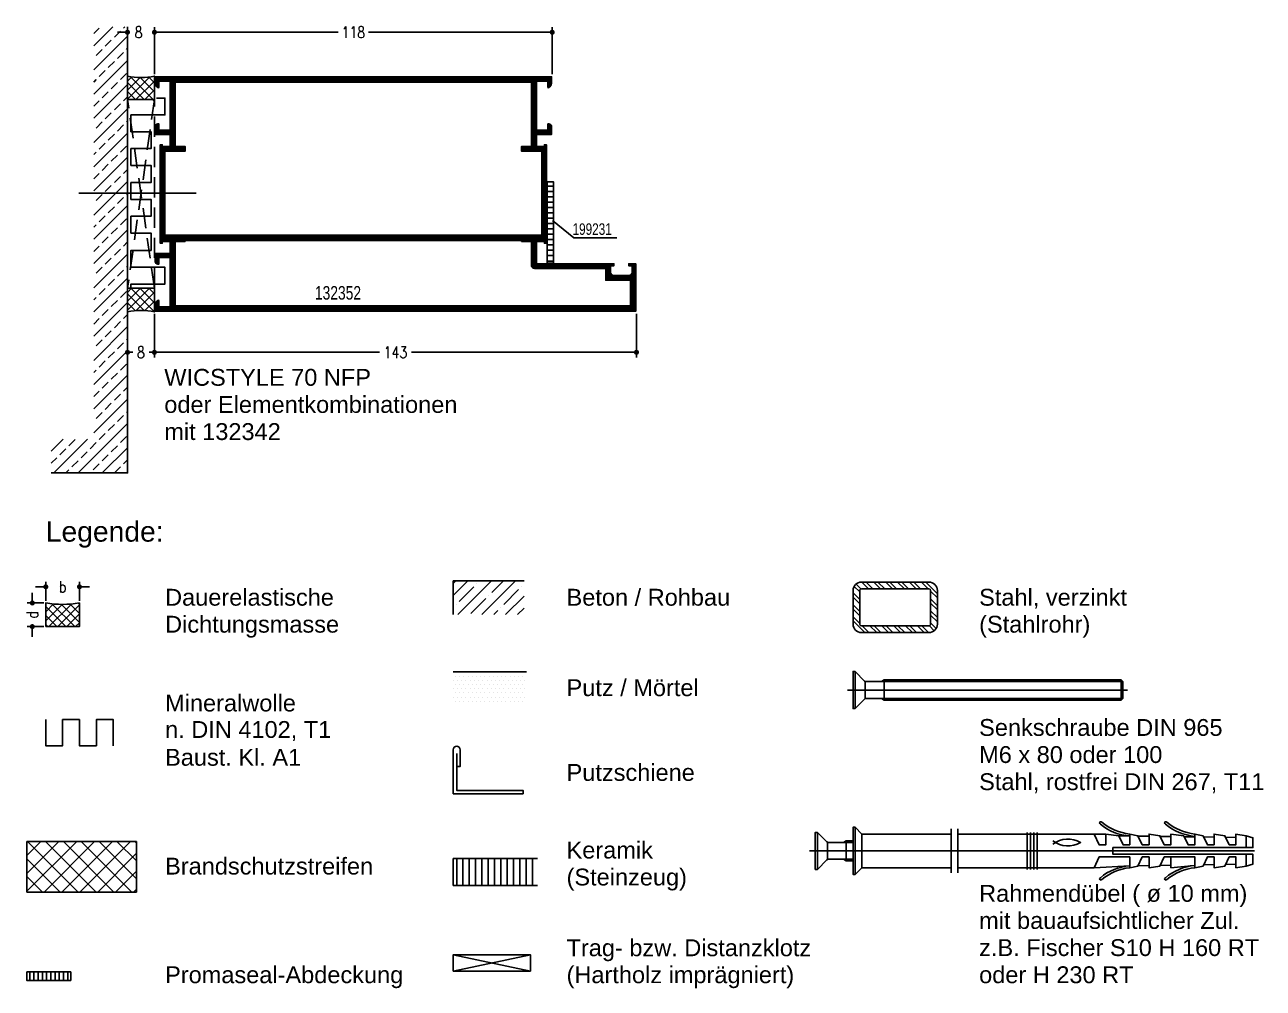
# Model space of a CAD drawing. Extents: x 13 to 197, y 22 to 250.
# Drawn here: x 13.7 to 197.4, y 21.8 to 164.8 of the extents above; entities that cross this region are included whole.
import ezdxf

# ---------------------------------------------------------------- set-up
doc = ezdxf.new("R2010")
doc.units = 0
doc.header["$LTSCALE"] = 6
for name, pattern in [('AUSGEZOGEN', [0]), ('CENTER', [50.8, 31.75, -6.35, 6.35, -6.35]), ('VERDECKT', [0.75, 0.5, -0.25])]:
    doc.linetypes.add(name, pattern=pattern)
doc.layers.get('0').update_dxf_attribs({"color": 4, "linetype": 'CONTINUOUS'})
doc.layers.get('Defpoints').update_dxf_attribs({"linetype": 'CONTINUOUS'})
for name, color, linetype in [('01TXT', 7, 'CONTINUOUS'), ('CENT_12', 40, 'CENTER'), ('CENT_25', 2, 'CENTER'), ('CONST18', 3, 'AUSGEZOGEN'), ('CONST25', 2, 'CONTINUOUS'), ('CONST35', 7, 'CONTINUOUS'), ('DICHT_PAR', 3, 'CONTINUOUS'), ('HIDE_18', 3, 'VERDECKT'), ('KH_PAR', 7, 'CONTINUOUS'), ('KH_SCH', 7, 'CONTINUOUS'), ('LLMASSE', 7, 'AUSGEZOGEN'), ('TEXT', 7, 'CONTINUOUS')]:
    doc.layers.add(name, color=color, linetype=linetype)
doc.styles.add('SIM80S00', font='simplex.shx', dxfattribs={"width": 0.8})
doc.styles.get("Standard").update_dxf_attribs({"font": 'simplex.shx', "width": 0.8})
doc.styles.add('SWISS', font='swiss.ttf')
doc.styles.add('SWISSCL', font='swisscl.ttf')
doc.styles.add('SWISSL', font='swissl.ttf')
doc.dimstyles.new('BEM_DOC_2', dxfattribs={"dimscale": 0.5, "dimtxt": 3.4, "dimasz": 1.5, "dimexe": 1.5, "dimexo": 0.6, "dimgap": 1.5, "dimtad": 0, "dimlfac": 2, "dimdsep": 46, "dimtxsty": 'SIM80S00', "dimblk": 'PUNKT', "dimcen": 0, "dimclrd": 3, "dimclre": 3, "dimclrt": 3, "dimadec": 0, "dimazin": 0, "dimtfac": 0.7, "dimtofl": 0, "dimtmove": 2, "dimatfit": 3, "dimldrblk": 'PUNKT', "dimfxl": 1, "dimtolj": 1, "dimarcsym": 0})
doc.dimstyles.new('DOK-1ZU1-PUNKT', dxfattribs={"dimscale": 0, "dimtxt": 3, "dimasz": 1.5, "dimexe": 1.5, "dimexo": 0.6, "dimgap": 1.5, "dimtad": 0, "dimdsep": 46, "dimtxsty": 'Standard', "dimblk": 'PUNKT', "dimblk1": 'PUNKT', "dimblk2": 'PUNKT', "dimcen": 0, "dimclrd": 2, "dimclre": 2, "dimclrt": 7, "dimadec": 0, "dimazin": 0, "dimtfac": 0.7, "dimtdec": 4, "dimtofl": 0, "dimtmove": 0, "dimatfit": 3, "dimldrblk": 'PUNKT', "dimfxl": 1, "dimtolj": 1, "dimtzin": 0, "dimarcsym": 0})

# ---------------------------------------------------------------- blocks, each defined once
blk = doc.blocks.new('B-LL199021')
at = {"layer": 'DICHT_PAR'}
blk.add_lwpolyline([(0, 0), (32.5, 0), (32.5, 15), (0, 15)], close=True, dxfattribs=at)
blk = doc.blocks.new('*X21')
for p, q in [((34.7, 207.06), (42.09, 214.45)), ((34.7, 209.71), (39.44, 214.45)), ((34.7, 212.36), (36.79, 214.45)), ((42.31, 206.95), (34.81, 214.45)), ((37.24, 206.95), (44.74, 214.45)), ((44.96, 206.95), (37.46, 214.45)), ((39.9, 206.95), (47.4, 214.45)), ((47.61, 206.95), (40.11, 214.45)), ((42.55, 206.95), (50.05, 214.45)), ((50.26, 206.95), (42.76, 214.45)), ((50.95, 208.91), (45.41, 214.45)), ((50.95, 211.56), (48.06, 214.45)), ((50.95, 214.22), (50.72, 214.45)), ((39.65, 206.95), (34.7, 211.9)), ((45.2, 206.95), (50.95, 212.7)), ((47.85, 206.95), (50.95, 210.05)), ((37, 206.95), (34.7, 209.25)), ((50.5, 206.95), (50.95, 207.4))]:
    blk.add_line(p, q)
blk = doc.blocks.new('*X22')
for p, q in [((74.375, 67.6), (74.375, 68.9)), ((75, 67.6), (75, 68.9)), ((75.625, 67.6), (75.625, 68.9)), ((76.25, 67.6), (76.25, 68.9)), ((76.875, 67.6), (76.875, 68.9)), ((77.5, 67.6), (77.5, 68.9)), ((78.125, 67.6), (78.125, 68.9)), ((78.75, 67.6), (78.75, 68.9)), ((79.375, 67.6), (79.375, 68.9)), ((80, 67.6), (80, 68.9))]:
    blk.add_line(p, q)
blk = doc.blocks.new('B-LL199035')
at = {"layer": 'DICHT_PAR'}
blk.add_lwpolyline([(0, 2.6), (0, 0), (13, 0), (13, 2.6)], close=True, dxfattribs=at)
blk = doc.blocks.new('PUNKT')
at = {"color": 0, "linetype": 'CONTINUOUS'}
blk.add_line((-0.5, 0), (-1, 0), dxfattribs=at)
at = {"color": 0, "linetype": 'CONTINUOUS', "const_width": 0.5}
blk.add_lwpolyline([(-0.25, 0, 1), (0.25, 0, 1)], format="xyb", close=True, dxfattribs=at)
blk = doc.blocks.new('*D35')
at = {"layer": 'Defpoints', "color": 0, "transparency": 16777216}
for p in [(21.8, 81.4), (16.8, 79), (21.8, 79)]:
    blk.add_point(p, dxfattribs=at)
at = {"layer": 'LLMASSE', "color": 3, "lineweight": -2, "transparency": 16777216}
for p, q in [((16.05, 81.4), (15.3, 81.4)), ((16.8, 79.3), (16.8, 82.15)), ((21.8, 79.3), (21.8, 82.15)), ((22.55, 81.4), (23.3, 81.4))]:
    blk.add_line(p, q, dxfattribs=at)
at = {"layer": 'LLMASSE', "color": 3, "lineweight": -2, "transparency": 16777216, "xscale": 0.75, "yscale": 0.75, "zscale": 0.75}
blk.add_blockref('PUNKT', (16.8, 81.4), dxfattribs=at)
at = {"layer": 'LLMASSE', "color": 3, "lineweight": -2, "transparency": 16777216, "xscale": 0.75, "yscale": 0.75, "zscale": 0.75, "rotation": 180}
blk.add_blockref('PUNKT', (21.8, 81.4), dxfattribs=at)
at = {"layer": 'LLMASSE', "color": 3, "transparency": 16777216, "insert": (19.3, 81.4), "char_height": 1.7, "attachment_point": 5, "style": 'SIM80S00'}
blk.add_mtext('\\A1;b', dxfattribs=at)
blk = doc.blocks.new('*D36')
at = {"layer": 'Defpoints', "color": 0, "transparency": 16777216}
for p in [(16.8, 79), (14.8, 75.5), (16.8, 75.5)]:
    blk.add_point(p, dxfattribs=at)
at = {"layer": 'LLMASSE', "color": 3, "lineweight": -2, "transparency": 16777216}
for p, q in [((16.5, 79), (14.05, 79)), ((14.8, 79.75), (14.8, 80.5)), ((16.5, 75.5), (14.05, 75.5)), ((14.8, 74.75), (14.8, 74))]:
    blk.add_line(p, q, dxfattribs=at)
at = {"layer": 'LLMASSE', "color": 3, "lineweight": -2, "transparency": 16777216, "xscale": 0.75, "yscale": 0.75, "zscale": 0.75}
for p, rotation in [((14.8, 79), 270), ((14.8, 75.5), 90)]:
    blk.add_blockref('PUNKT', p, dxfattribs=dict(at, rotation=rotation))
at = {"layer": 'LLMASSE', "color": 3, "transparency": 16777216, "insert": (14.8, 77.25), "char_height": 1.7, "attachment_point": 5, "rotation": 90, "style": 'SIM80S00'}
blk.add_mtext('\\A1;d', dxfattribs=at)
blk = doc.blocks.new('*X23')
for p, q in [((51.26, 109.6), (51.66, 110)), ((51.45, 101.83), (58.2, 108.58)), ((58.2, 100.9), (51.51, 107.59)), ((51.54, 107.22), (54.32, 110)), ((51.62, 104.65), (56.97, 110)), ((58.2, 103.55), (51.75, 110)), ((58.2, 106.2), (54.4, 110)), ((58.2, 108.85), (57.05, 110)), ((56.45, 100), (51.62, 104.83)), ((52.27, 100), (58.2, 105.93)), ((54.92, 100), (58.2, 103.28)), ((53.8, 100), (51.5, 102.3)), ((57.57, 100), (58.2, 100.63))]:
    blk.add_line(p, q)
blk = doc.blocks.new('*X17')
for p, q in [((147.4, 153.75), (151.4, 153.75)), ((147.4, 152.8125), (151.4, 152.8125)), ((147.4, 151.875), (151.4, 151.875)), ((147.4, 150.9375), (151.4, 150.9375)), ((147.4, 150), (151.4, 150)), ((147.4, 149.0625), (151.4, 149.0625)), ((147.4, 148.125), (151.4, 148.125)), ((147.4, 147.1875), (151.4, 147.1875)), ((147.4, 146.25), (151.4, 146.25)), ((147.4, 145.3125), (151.4, 145.3125)), ((147.4, 144.375), (151.4, 144.375)), ((147.4, 143.4375), (151.4, 143.4375)), ((147.4, 142.5), (151.4, 142.5))]:
    blk.add_line(p, q)
blk = doc.blocks.new('*X19')
for p, q in [((13.98, 91.76), (16.72, 94.5)), ((13.98, 93.53), (14.95, 94.5)), ((15.47, 91.48), (17.68, 93.69)), ((18.12, 94.13), (18.12, 94.13)), ((13.98, 88.23), (18.98, 93.23)), ((13.98, 89.99), (14.58, 90.6)), ((15.03, 91.04), (15.03, 91.04)), ((17.24, 89.71), (18.98, 91.46)), ((13.98, 84.69), (18.98, 89.69)), ((14.14, 86.62), (16.35, 88.83)), ((16.79, 89.27), (16.79, 89.27)), ((15.91, 84.85), (18.12, 87.06)), ((18.56, 87.5), (18.56, 87.5)), ((16.82, 84), (18.98, 86.16)), ((15.47, 84.41), (15.47, 84.41)), ((18.59, 84), (18.98, 84.39))]:
    blk.add_line(p, q)
blk = doc.blocks.new('*X20')
for p, q in [((80, 193.75), (80, 193.75)), ((80.3125, 194.375), (80.3125, 194.375)), ((80.3125, 193.125), (80.3125, 193.125)), ((80.625, 193.75), (80.625, 193.75)), ((80.9375, 194.375), (80.9375, 194.375)), ((80.9375, 193.125), (80.9375, 193.125)), ((81.25, 193.75), (81.25, 193.75)), ((81.5625, 194.375), (81.5625, 194.375)), ((81.5625, 193.125), (81.5625, 193.125)), ((81.875, 193.75), (81.875, 193.75)), ((82.1875, 194.375), (82.1875, 194.375)), ((82.1875, 193.125), (82.1875, 193.125)), ((82.5, 193.75), (82.5, 193.75)), ((82.8125, 194.375), (82.8125, 194.375)), ((82.8125, 193.125), (82.8125, 193.125)), ((83.125, 193.75), (83.125, 193.75)), ((83.4375, 194.375), (83.4375, 194.375)), ((83.4375, 193.125), (83.4375, 193.125)), ((83.75, 193.75), (83.75, 193.75)), ((84.0625, 194.375), (84.0625, 194.375)), ((84.0625, 193.125), (84.0625, 193.125)), ((84.375, 193.75), (84.375, 193.75)), ((84.6875, 194.375), (84.6875, 194.375)), ((84.6875, 193.125), (84.6875, 193.125)), ((85, 193.75), (85, 193.75)), ((85.3125, 194.375), (85.3125, 194.375)), ((85.3125, 193.125), (85.3125, 193.125)), ((85.625, 193.75), (85.625, 193.75)), ((85.9375, 194.375), (85.9375, 194.375)), ((85.9375, 193.125), (85.9375, 193.125)), ((86.25, 193.75), (86.25, 193.75)), ((86.5625, 194.375), (86.5625, 194.375)), ((86.5625, 193.125), (86.5625, 193.125)), ((86.875, 193.75), (86.875, 193.75)), ((87.1875, 194.375), (87.1875, 194.375)), ((87.1875, 193.125), (87.1875, 193.125)), ((87.5, 193.75), (87.5, 193.75)), ((87.8125, 194.375), (87.8125, 194.375)), ((87.8125, 193.125), (87.8125, 193.125)), ((88.125, 193.75), (88.125, 193.75)), ((88.4375, 194.375), (88.4375, 194.375)), ((88.4375, 193.125), (88.4375, 193.125)), ((88.75, 193.75), (88.75, 193.75)), ((89.0625, 194.375), (89.0625, 194.375)), ((89.0625, 193.125), (89.0625, 193.125)), ((89.375, 193.75), (89.375, 193.75)), ((89.6875, 194.375), (89.6875, 194.375)), ((89.6875, 193.125), (89.6875, 193.125)), ((90, 193.75), (90, 193.75)), ((90.3125, 194.375), (90.3125, 194.375)), ((90.3125, 193.125), (90.3125, 193.125)), ((90.625, 193.75), (90.625, 193.75)), ((80, 192.5), (80, 192.5)), ((80, 191.25), (80, 191.25)), ((80.3125, 191.875), (80.3125, 191.875)), ((80.625, 192.5), (80.625, 192.5)), ((80.625, 191.25), (80.625, 191.25)), ((80.9375, 191.875), (80.9375, 191.875)), ((81.25, 192.5), (81.25, 192.5)), ((81.25, 191.25), (81.25, 191.25)), ((81.5625, 191.875), (81.5625, 191.875)), ((81.875, 192.5), (81.875, 192.5)), ((81.875, 191.25), (81.875, 191.25)), ((82.1875, 191.875), (82.1875, 191.875)), ((82.5, 192.5), (82.5, 192.5)), ((82.5, 191.25), (82.5, 191.25)), ((82.8125, 191.875), (82.8125, 191.875)), ((83.125, 192.5), (83.125, 192.5)), ((83.125, 191.25), (83.125, 191.25)), ((83.4375, 191.875), (83.4375, 191.875)), ((83.75, 192.5), (83.75, 192.5)), ((83.75, 191.25), (83.75, 191.25)), ((84.0625, 191.875), (84.0625, 191.875)), ((84.375, 192.5), (84.375, 192.5)), ((84.375, 191.25), (84.375, 191.25)), ((84.6875, 191.875), (84.6875, 191.875)), ((85, 192.5), (85, 192.5)), ((85, 191.25), (85, 191.25)), ((85.3125, 191.875), (85.3125, 191.875)), ((85.625, 192.5), (85.625, 192.5)), ((85.625, 191.25), (85.625, 191.25)), ((85.9375, 191.875), (85.9375, 191.875)), ((86.25, 192.5), (86.25, 192.5)), ((86.25, 191.25), (86.25, 191.25)), ((86.5625, 191.875), (86.5625, 191.875)), ((86.875, 192.5), (86.875, 192.5)), ((86.875, 191.25), (86.875, 191.25)), ((87.1875, 191.875), (87.1875, 191.875)), ((87.5, 192.5), (87.5, 192.5)), ((87.5, 191.25), (87.5, 191.25)), ((87.8125, 191.875), (87.8125, 191.875)), ((88.125, 192.5), (88.125, 192.5)), ((88.125, 191.25), (88.125, 191.25)), ((88.4375, 191.875), (88.4375, 191.875)), ((88.75, 192.5), (88.75, 192.5)), ((88.75, 191.25), (88.75, 191.25)), ((89.0625, 191.875), (89.0625, 191.875)), ((89.375, 192.5), (89.375, 192.5)), ((89.375, 191.25), (89.375, 191.25)), ((89.6875, 191.875), (89.6875, 191.875)), ((90, 192.5), (90, 192.5)), ((90, 191.25), (90, 191.25)), ((90.3125, 191.875), (90.3125, 191.875)), ((90.625, 192.5), (90.625, 192.5)), ((90.625, 191.25), (90.625, 191.25)), ((80.3125, 190.625), (80.3125, 190.625)), ((80.9375, 190.625), (80.9375, 190.625)), ((81.5625, 190.625), (81.5625, 190.625)), ((82.1875, 190.625), (82.1875, 190.625)), ((82.8125, 190.625), (82.8125, 190.625)), ((83.4375, 190.625), (83.4375, 190.625)), ((84.0625, 190.625), (84.0625, 190.625)), ((84.6875, 190.625), (84.6875, 190.625)), ((85.3125, 190.625), (85.3125, 190.625)), ((85.9375, 190.625), (85.9375, 190.625)), ((86.5625, 190.625), (86.5625, 190.625)), ((87.1875, 190.625), (87.1875, 190.625)), ((87.8125, 190.625), (87.8125, 190.625)), ((88.4375, 190.625), (88.4375, 190.625)), ((89.0625, 190.625), (89.0625, 190.625)), ((89.6875, 190.625), (89.6875, 190.625)), ((90.3125, 190.625), (90.3125, 190.625))]:
    blk.add_line(p, q)
blk = doc.blocks.new('*D40')
at = {"layer": 'Defpoints', "color": 0, "transparency": 16777216}
for p in [(32.92, 122.2), (104.42, 122.2), (32.92, 116.2)]:
    blk.add_point(p, dxfattribs=at)
at = {"layer": 'LLMASSE', "color": 3, "lineweight": -2, "transparency": 16777216}
for p, q in [((32.92, 121.9), (32.92, 115.45)), ((104.42, 121.9), (104.42, 115.45)), ((33.67, 116.2), (66.3, 116.2)), ((103.67, 116.2), (71.04, 116.2))]:
    blk.add_line(p, q, dxfattribs=at)
at = {"layer": 'LLMASSE', "color": 3, "lineweight": -2, "transparency": 16777216, "xscale": 0.75, "yscale": 0.75, "zscale": 0.75, "rotation": 180}
blk.add_blockref('PUNKT', (32.92, 116.2), dxfattribs=at)
at = {"layer": 'LLMASSE', "color": 3, "lineweight": -2, "transparency": 16777216, "xscale": 0.75, "yscale": 0.75, "zscale": 0.75}
blk.add_blockref('PUNKT', (104.42, 116.2), dxfattribs=at)
at = {"layer": 'LLMASSE', "color": 3, "transparency": 16777216, "insert": (68.67, 116.2), "char_height": 1.7, "attachment_point": 5}
blk.add_mtext('\\A1;143', dxfattribs=at)
blk = doc.blocks.new('*X18')
for p, q in [((21.49, 197.12), (23.22, 198.85)), ((22.84, 197.85), (23.84, 198.85)), ((23.98, 197.85), (24.98, 198.85)), ((24.61, 197.85), (25.61, 198.85)), ((25.75, 197.85), (26.75, 198.85)), ((26.38, 197.85), (27.38, 198.85)), ((27.52, 197.85), (28.35, 198.69)), ((21.49, 196.49), (22.49, 197.49)), ((27.97, 197.68), (28.69, 198.4)), ((27.99, 196.55), (28.99, 197.55)), ((27.99, 195.92), (28.99, 196.92)), ((21.49, 195.35), (22.49, 196.35)), ((21.49, 194.73), (22.49, 195.73)), ((27.99, 194.78), (28.99, 195.78)), ((27.99, 194.16), (28.99, 195.16)), ((21.49, 193.58), (22.49, 194.58)), ((21.49, 192.96), (22.49, 193.96)), ((27.99, 193.01), (28.99, 194.01)), ((27.99, 192.39), (28.99, 193.39)), ((21.49, 191.82), (22.49, 192.82)), ((21.49, 191.19), (22.49, 192.19)), ((27.99, 191.24), (28.99, 192.24)), ((27.99, 190.62), (28.99, 191.62)), ((21.49, 190.05), (22.49, 191.05)), ((21.49, 189.42), (22.49, 190.42)), ((21.49, 188.28), (22.49, 189.28)), ((27.99, 189.48), (28.99, 190.48)), ((27.99, 188.85), (28.99, 189.85)), ((21.49, 187.66), (22.49, 188.66)), ((21.77, 186.8), (22.5, 187.52)), ((27.25, 186.35), (28.99, 188.08)), ((27.99, 187.71), (28.99, 188.71)), ((22.11, 186.52), (22.95, 187.35)), ((23.09, 186.35), (24.09, 187.35)), ((23.72, 186.35), (24.72, 187.35)), ((24.86, 186.35), (25.86, 187.35)), ((25.48, 186.35), (26.48, 187.35)), ((26.63, 186.35), (27.63, 187.35))]:
    blk.add_line(p, q)
blk = doc.blocks.new('*X25')
for p, q in [((25.3, 69.05), (28.55, 72.3)), ((25.3, 70.38), (27.22, 72.3)), ((25.3, 71.7), (25.9, 72.3)), ((29.3, 68.81), (25.81, 72.3)), ((26.55, 68.98), (29.3, 71.73)), ((29.3, 70.14), (27.14, 72.3)), ((29.3, 71.46), (28.46, 72.3)), ((27.79, 69), (25.3, 71.49)), ((26.48, 68.98), (25.3, 70.16)), ((27.89, 68.99), (29.3, 70.4)), ((25.33, 68.81), (25.3, 68.83)), ((29.07, 68.85), (29.3, 69.07))]:
    blk.add_line(p, q)
blk = doc.blocks.new('*D41')
at = {"layer": 'Defpoints', "color": 0, "transparency": 16777216}
for p in [(32.92, 122.2), (28.92, 119.33), (28.92, 116.2)]:
    blk.add_point(p, dxfattribs=at)
at = {"layer": 'LLMASSE', "color": 3, "lineweight": -2, "transparency": 16777216}
for p, q in [((32.92, 121.9), (32.92, 115.45)), ((28.92, 119.03), (28.92, 115.45)), ((29.67, 116.2), (29.72, 116.2)), ((32.17, 116.2), (32.13, 116.2))]:
    blk.add_line(p, q, dxfattribs=at)
at = {"layer": 'LLMASSE', "color": 3, "lineweight": -2, "transparency": 16777216, "xscale": 0.75, "yscale": 0.75, "zscale": 0.75, "rotation": 180}
blk.add_blockref('PUNKT', (28.92, 116.2), dxfattribs=at)
at = {"layer": 'LLMASSE', "color": 3, "lineweight": -2, "transparency": 16777216, "xscale": 0.75, "yscale": 0.75, "zscale": 0.75}
blk.add_blockref('PUNKT', (32.92, 116.2), dxfattribs=at)
at = {"layer": 'LLMASSE', "color": 3, "transparency": 16777216, "insert": (30.92, 116.2), "char_height": 1.7, "attachment_point": 5}
blk.add_mtext('\\A1;8', dxfattribs=at)
blk = doc.blocks.new('*D43')
at = {"layer": 'Defpoints', "color": 0, "transparency": 16777216}
for p in [(91.92, 163.7), (32.92, 157.2), (91.92, 157.2)]:
    blk.add_point(p, dxfattribs=at)
at = {"layer": 'LLMASSE', "color": 3, "lineweight": -2, "transparency": 16777216}
for p, q in [((32.92, 157.5), (32.92, 164.45)), ((33.67, 163.7), (60.18, 163.7)), ((91.17, 163.7), (64.66, 163.7)), ((91.92, 157.5), (91.92, 164.45))]:
    blk.add_line(p, q, dxfattribs=at)
at = {"layer": 'LLMASSE', "color": 3, "lineweight": -2, "transparency": 16777216, "xscale": 0.75, "yscale": 0.75, "zscale": 0.75, "rotation": 180}
blk.add_blockref('PUNKT', (32.92, 163.7), dxfattribs=at)
at = {"layer": 'LLMASSE', "color": 3, "lineweight": -2, "transparency": 16777216, "xscale": 0.75, "yscale": 0.75, "zscale": 0.75}
blk.add_blockref('PUNKT', (91.92, 163.7), dxfattribs=at)
at = {"layer": 'LLMASSE', "color": 3, "transparency": 16777216, "insert": (62.42, 163.7), "char_height": 1.7, "attachment_point": 5}
blk.add_mtext('\\A1;118', dxfattribs=at)
blk = doc.blocks.new('*D48')
at = {"layer": 'Defpoints', "color": 0, "transparency": 16777216}
for p in [(28.92, 164.51), (32.92, 163.7), (32.92, 157.2)]:
    blk.add_point(p, dxfattribs=at)
at = {"layer": 'LLMASSE', "color": 3, "lineweight": -2, "transparency": 16777216}
for p, q in [((28.17, 163.7), (27.42, 163.7)), ((28.92, 164.21), (28.92, 162.95)), ((32.92, 157.5), (32.92, 164.45)), ((33.67, 163.7), (34.42, 163.7))]:
    blk.add_line(p, q, dxfattribs=at)
at = {"layer": 'LLMASSE', "color": 3, "lineweight": -2, "transparency": 16777216, "xscale": 0.75, "yscale": 0.75, "zscale": 0.75}
blk.add_blockref('PUNKT', (28.92, 163.7), dxfattribs=at)
at = {"layer": 'LLMASSE', "color": 3, "lineweight": -2, "transparency": 16777216, "xscale": 0.75, "yscale": 0.75, "zscale": 0.75, "rotation": 180}
blk.add_blockref('PUNKT', (32.92, 163.7), dxfattribs=at)
at = {"layer": 'LLMASSE', "color": 3, "transparency": 16777216, "insert": (30.57, 163.7), "char_height": 1.7, "attachment_point": 5}
blk.add_mtext('\\A1;8', dxfattribs=at)
blk = doc.blocks.new('B-LL132352')
at = {"layer": 'KH_SCH'}
h = blk.add_hatch(dxfattribs=at)
h.set_pattern_fill('_U', color=256, scale=0.2, angle=-90, style=0, pattern_type=0)
h.set_pattern_definition([(270, (30.00978, 66.097), (0.2, -4e-17), [])])
edge = h.paths.add_edge_path()
edge.add_line((69.8, 0.2), (68.1, 0.2))
edge.add_arc((68.1, 2), 1.8, -135, -90, ccw=False)
edge.add_line((66.83, 0.73), (66.52, 1.03))
edge.add_line((66.52, 1.03), (66.63, 1.3))
edge.add_line((66.63, 1.3), (68.5, 1.3))
edge.add_line((68.5, 1.3), (68.5, 4.7))
edge.add_line((68.5, 4.7), (53.9, 4.7))
edge.add_line((53.9, 4.7), (53.9, 1.3))
edge.add_line((53.9, 1.3), (55.8, 1.3))
edge.add_line((55.8, 1.3), (55.8, 1))
edge.add_arc((55, 1), 0.8, -90, 0, ccw=False)
edge.add_line((55, 0.2), (52.7, 0.2))
edge.add_line((52.7, 0.2), (52.7, 4.7))
edge.add_line((52.7, 4.7), (49.1, 4.7))
edge.add_line((49.1, 4.7), (49.1, 2.3))
edge.add_line((49.1, 2.3), (49.6, 2.3))
edge.add_line((49.6, 2.3), (49.6, 1.7))
edge.add_line((49.6, 1.7), (20.4, 1.7))
edge.add_line((20.4, 1.7), (20.4, 2.3))
edge.add_line((20.4, 2.3), (20.9, 2.3))
edge.add_line((20.9, 2.3), (20.9, 4.7))
edge.add_line((20.9, 4.7), (17.3, 4.7))
edge.add_line((17.3, 4.7), (17.3, 0.2))
edge.add_line((17.3, 0.2), (15, 0.2))
edge.add_arc((15, 1), 0.8, -180, -90, ccw=False)
edge.add_line((14.2, 1), (14.2, 1.3))
edge.add_line((14.2, 1.3), (16.1, 1.3))
edge.add_line((16.1, 1.3), (16.1, 4.7))
edge.add_line((16.1, 4.7), (1.5, 4.7))
edge.add_line((1.5, 4.7), (1.5, 1.3))
edge.add_line((1.5, 1.3), (3.37, 1.3))
edge.add_line((3.37, 1.3), (3.48, 1.03))
edge.add_line((3.48, 1.03), (3.17, 0.73))
edge.add_arc((1.9, 2), 1.8, -90, -45, ccw=False)
edge.add_line((1.9, 0.2), (0.2, 0.2))
edge.add_line((0.2, 0.2), (0.2, 142.8))
edge.add_line((0.2, 142.8), (14.3, 142.8))
edge.add_line((14.3, 142.8), (14.3, 140.7))
edge.add_line((14.3, 140.7), (13.7, 140.7))
edge.add_line((13.7, 140.7), (13.7, 141.7))
edge.add_line((13.7, 141.7), (11.8, 141.7))
edge.add_arc((11.8, 140.7), 1, 90, 180)
edge.add_line((10.8, 140.7), (10.8, 136.3))
edge.add_arc((11.8, 136.3), 1, 180, 270)
edge.add_line((11.8, 135.3), (13.7, 135.3))
edge.add_line((13.7, 135.3), (13.7, 136.3))
edge.add_line((13.7, 136.3), (14.3, 136.3))
edge.add_line((14.3, 136.3), (14.3, 113.3))
edge.add_line((14.3, 113.3), (20.9, 113.3))
edge.add_line((20.9, 113.3), (20.9, 115.7))
edge.add_line((20.9, 115.7), (20.4, 115.7))
edge.add_line((20.4, 115.7), (20.4, 116.3))
edge.add_line((20.4, 116.3), (49.6, 116.3))
edge.add_line((49.6, 116.3), (49.6, 115.7))
edge.add_line((49.6, 115.7), (49.1, 115.7))
edge.add_line((49.1, 115.7), (49.1, 113.3))
edge.add_line((49.1, 113.3), (52.7, 113.3))
edge.add_line((52.7, 113.3), (52.7, 117.8))
edge.add_line((52.7, 117.8), (55, 117.8))
edge.add_arc((55, 117), 0.8, 0, 90, ccw=False)
edge.add_line((55.8, 117), (55.8, 116.7))
edge.add_line((55.8, 116.7), (53.9, 116.7))
edge.add_line((53.9, 116.7), (53.9, 113.3))
edge.add_line((53.9, 113.3), (68.5, 113.3))
edge.add_line((68.5, 113.3), (68.5, 116.7))
edge.add_line((68.5, 116.7), (66.63, 116.7))
edge.add_line((66.63, 116.7), (66.52, 116.97))
edge.add_line((66.52, 116.97), (66.83, 117.27))
edge.add_arc((68.1, 116), 1.8, 90, 135, ccw=False)
edge.add_line((68.1, 117.8), (69.8, 117.8))
edge.add_line((69.8, 117.8), (69.8, 0.2))
h.paths.add_polyline_path([(68.2, 111.9), (49.1, 111.9), (49.1, 108.9), (47.7, 108.9), (47.7, 114.9), (22.8, 114.9), (22.8, 3.1), (47.7, 3.1), (47.7, 9.1), (49.1, 9.1), (49.1, 6.1), (68.2, 6.1)], flags=16)
edge = h.paths.add_edge_path(flags=16)
edge.add_line((21.2, 9.1), (20.9, 9.1))
edge.add_line((20.9, 9.1), (20.9, 6.1))
edge.add_line((20.9, 6.1), (1.8, 6.1))
edge.add_line((1.8, 6.1), (1.8, 141.2))
edge.add_line((1.8, 141.2), (9.4, 141.2))
edge.add_line((9.4, 141.2), (9.4, 133.9))
edge.add_line((9.4, 133.9), (12.9, 133.9))
edge.add_line((12.9, 133.9), (12.9, 112.7))
edge.add_arc((13.7, 112.7), 0.8, 180, 270)
edge.add_line((13.7, 111.9), (20.9, 111.9))
edge.add_line((20.9, 111.9), (20.9, 108.9))
edge.add_line((20.9, 108.9), (21.2, 108.9))
edge.add_line((21.2, 108.9), (21.2, 9.1))
at = {"layer": 'KH_PAR'}
for points in [[(69.8, 0.2), (68.1, 0.2, -0.198912), (66.83, 0.73), (66.52, 1.03), (66.63, 1.3), (68.5, 1.3), (68.5, 4.7), (53.9, 4.7), (53.9, 1.3), (55.8, 1.3), (55.8, 1, -0.414214), (55, 0.2), (52.7, 0.2), (52.7, 4.7), (49.1, 4.7), (49.1, 2.3), (49.6, 2.3), (49.6, 1.7), (20.4, 1.7), (20.4, 2.3), (20.9, 2.3), (20.9, 4.7), (17.3, 4.7), (17.3, 0.2), (15, 0.2, -0.414214), (14.2, 1), (14.2, 1.3), (16.1, 1.3), (16.1, 4.7), (1.5, 4.7), (1.5, 1.3), (3.37, 1.3), (3.48, 1.03), (3.17, 0.73, -0.198912), (1.9, 0.2), (0.2, 0.2), (0.2, 142.8), (14.3, 142.8), (14.3, 140.7), (13.7, 140.7), (13.7, 141.7), (11.8, 141.7, 0.414214), (10.8, 140.7), (10.8, 136.3, 0.414214), (11.8, 135.3), (13.7, 135.3), (13.7, 136.3), (14.3, 136.3), (14.3, 113.3), (20.9, 113.3), (20.9, 115.7), (20.4, 115.7), (20.4, 116.3), (49.6, 116.3), (49.6, 115.7), (49.1, 115.7), (49.1, 113.3), (52.7, 113.3), (52.7, 117.8), (55, 117.8, -0.414214), (55.8, 117), (55.8, 116.7), (53.9, 116.7), (53.9, 113.3), (68.5, 113.3), (68.5, 116.7), (66.63, 116.7), (66.52, 116.97), (66.83, 117.27, -0.198912), (68.1, 117.8), (69.8, 117.8), (69.8, 0.2)], [(21.2, 9.1), (20.9, 9.1), (20.9, 6.1), (1.8, 6.1), (1.8, 141.2), (9.4, 141.2), (9.4, 133.9), (12.9, 133.9), (12.9, 112.7, 0.414214), (13.7, 111.9), (20.9, 111.9), (20.9, 108.9), (21.2, 108.9), (21.2, 9.1)]]:
    blk.add_lwpolyline(points, format="xyb", close=True, dxfattribs=at)
blk.add_lwpolyline([(68.2, 111.9), (49.1, 111.9), (49.1, 108.9), (47.7, 108.9), (47.7, 114.9), (22.8, 114.9), (22.8, 3.1), (47.7, 3.1), (47.7, 9.1), (49.1, 9.1), (49.1, 6.1), (68.2, 6.1), (68.2, 111.9)], close=True, dxfattribs=at)

msp = doc.modelspace()

# ---------------------------------------------------------------- hatches: boundary and pattern name
at = {"layer": 'CONST35'}
h = msp.add_hatch(dxfattribs=at)
h.set_pattern_fill('ANSI33,_I', color=256, scale=0.4, style=2)
h.set_pattern_definition([(45, (3.623, -95.6722), (-1.79605, 1.79605), []), (45, (5.419, -95.6722), (-1.79605, 1.79605), [1.27, -0.635])])
h.paths.add_polyline_path([(23.923, 103.2995), (17.623, 103.2995), (17.623, 98.2995), (28.923, 98.2995), (28.923, 164.5126), (23.923, 164.5126)])

# ---------------------------------------------------------------- linework, layer by layer
at = {"layer": 'CENT_12'}
msp.add_line((39.1075, 139.8), (21.723, 139.8), dxfattribs=at)
at = {"layer": 'CENT_25'}
msp.add_line((135.7, 66.0836), (177.25, 66.0836), dxfattribs=at)
for points in [[(151.1, 45.4586), (151.1, 38.9586)], [(152.1, 45.4586), (152.1, 38.9586)], [(196.1, 42.2086), (130.1, 42.2086)]]:
    msp.add_lwpolyline(points, dxfattribs=at)
at = {"layer": 'CONST18', "linetype": 'CONTINUOUS'}
for p, q in [((91.173, 140.8647), (92.123, 140.8647)), ((91.173, 140.071), (92.123, 140.071)), ((91.173, 139.2772), (92.123, 139.2772)), ((91.173, 138.4835), (92.123, 138.4835)), ((91.173, 137.6897), (92.123, 137.6897)), ((91.173, 136.896), (92.123, 136.896)), ((91.173, 136.1022), (92.123, 136.1022)), ((91.173, 135.3085), (92.123, 135.3085)), ((91.173, 134.5147), (92.123, 134.5147)), ((91.173, 133.721), (92.123, 133.721)), ((91.173, 132.9272), (92.123, 132.9272)), ((91.173, 132.1335), (92.123, 132.1335)), ((91.173, 131.3397), (92.123, 131.3397)), ((91.173, 130.546), (92.123, 130.546)), ((91.173, 129.7522), (92.123, 129.7522))]:
    msp.add_line(p, q, dxfattribs=at)
at = {"layer": 'CONST18', "linetype": 'CONTINUOUS', "extrusion": (0, 0, -1)}
msp.add_lwpolyline([(-91.173, 141.4835), (-91.173, 129.45), (-92.123, 129.45), (-92.123, 141.4835)], close=True, dxfattribs=at)
at = {"layer": 'CONST25'}
msp.add_lwpolyline([(28.923, 164.5126), (28.923, 98.2995), (17.623, 98.2995)], dxfattribs=at)
at = {"layer": 'CONST35'}
for p, q in [((140.75, 67.3336), (176.55, 67.3336)), ((140.75, 64.8336), (176.55, 64.8336)), ((135.15, 43.4586), (136.55, 43.4586)), ((135.15, 40.9586), (136.55, 40.9586))]:
    msp.add_line(p, q, dxfattribs=at)
for points in [[(28.923, 153.7), (28.923, 157.2, 0.10490027), (32.923, 157.2), (32.923, 153.7)], [(28.923, 125.7), (28.923, 122.2, -0.10490027), (32.923, 122.2), (32.923, 125.7)], [(147.8, 82.1), (137.8, 82.1, 0.41421356), (136.55, 80.85), (136.55, 75.85, 0.41421356), (137.8, 74.6), (147.8, 74.6, 0.41421356), (149.05, 75.85), (149.05, 80.85, 0.41421356)], [(147.8, 81.1), (137.8, 81.1, 0.41421356), (137.55, 80.85), (137.55, 75.85, 0.41421356), (137.8, 75.6), (147.8, 75.6, 0.41421356), (148.05, 75.85), (148.05, 80.85, 0.41421356)], [(16.8, 75.5), (16.8, 79, 0.08392022), (21.8, 79), (21.8, 75.5)], [(176.55, 67.3336), (176.3, 67.5836), (141.15, 67.5836), (140.75, 67.3336), (138.4743, 67.3336, -0.19891237), (138.2621, 67.4215), (136.85, 68.8336), (136.55, 68.8336), (136.55, 63.3336), (136.85, 63.3336), (138.2621, 64.7458, -0.19891237), (138.4743, 64.8336), (140.75, 64.8336), (141.15, 64.5836), (176.3, 64.5836), (176.55, 64.8336)]]:
    msp.add_lwpolyline(points, format="xyb", close=True, dxfattribs=at)
for points in [[(29.423, 148.9348), (29.423, 151.4348), (34.473, 151.4348), (34.473, 153.9348), (33.2479, 153.9348)], [(29.423, 148.9348), (32.423, 148.9348), (32.423, 146.4348), (29.423, 146.4348), (29.423, 143.9348), (32.423, 143.9348), (32.423, 141.3848), (29.423, 141.3848), (29.423, 138.8848), (32.423, 138.8848), (32.423, 136.3848), (29.423, 136.3848), (29.423, 133.8848), (32.423, 133.8848), (32.423, 131.3348), (29.423, 131.3348), (29.423, 128.8348), (34.473, 128.8348), (34.473, 126.3348), (29.423, 126.3348), (29.423, 125.8348)], [(91.9653, 135.7742), (95.1471, 133.1837), (101.5127, 133.1837)], [(87.7512, 82.2776), (77.25, 82.2776), (77.25, 77.2776)], [(88.1, 68.7776), (77.25, 68.7776)], [(136.85, 63.3336), (136.85, 68.8336)], [(138.35, 64.8067), (138.35, 67.3606)], [(141.15, 64.5836), (141.15, 67.5836)], [(176.3, 67.5836), (176.3, 64.5836)], [(26.8, 57.8), (26.8, 61.7), (24.3, 61.7), (24.3, 57.8), (21.8, 57.8), (21.8, 61.7), (19.3, 61.7), (19.3, 57.8), (16.8, 57.8), (16.8, 61.7048)], [(77.75, 54.7276), (78.25, 54.7276), (78.25, 57.2776)], [(131.25, 39.4586), (131.25, 44.9586)], [(151.1, 44.7086), (137.85, 44.7086), (136.85, 45.7086), (136.55, 45.7086), (136.55, 38.7086), (136.85, 38.7086), (137.85, 39.7086), (151.1, 39.7086)], [(136.85, 38.7086), (136.85, 45.7086)], [(137.85, 39.7086), (137.85, 44.7086)], [(183.7, 41.3086), (187.25, 41.3086), (187.25, 39.7086), (188.4603, 39.9586), (189.1, 41.3086), (190.1, 41.3086), (190.1, 39.7086), (191.7103, 39.9586), (192.35, 41.3086), (193.35, 41.3086), (193.35, 39.7086), (194.85, 39.9586), (195.85, 40.257), (195.85, 41.7086), (175.1, 41.7086), (175.1, 42.7086), (195.85, 42.7086), (195.85, 44.1603), (194.85, 44.4586), (193.35, 44.7086), (193.35, 43.1086), (192.35, 43.1086), (191.7103, 44.4586), (190.1, 44.7086), (190.1, 43.1086), (189.1, 43.1086), (188.4603, 44.4586), (187.25, 44.7086), (187.25, 43.1086), (186.25, 43.1086), (185.6103, 44.4586), (183.7, 44.7086), (183.7, 43.1086), (182.7, 43.1086), (182.0603, 44.4586), (180.45, 44.7086), (180.45, 43.1086), (179.45, 43.1086), (178.8103, 44.4586), (177.6, 44.7086), (177.6, 43.1086), (176.6, 43.1086), (175.9603, 44.4586), (174.05, 44.7086), (174.05, 43.1086), (173.05, 43.1086), (172.2918, 44.7086), (152.1, 44.7086)], [(162.35, 39.4586), (162.35, 44.9586)], [(162.85, 39.4586), (162.85, 44.9586)], [(163.35, 39.4586), (163.35, 44.9586)], [(163.85, 39.4586), (163.85, 44.9586)], [(172.2918, 44.7086), (174.05, 44.7086)], [(175.9603, 44.4586), (177.6, 44.434)], [(178.8307, 44.4156), (180.45, 44.3913)], [(182.104, 44.3665), (183.7, 44.3425)], [(185.6794, 44.3128), (187.25, 44.2893)], [(188.5498, 44.2698), (190.1, 44.2465)], [(191.8231, 44.2207), (193.35, 44.1978)], [(194.85, 42.7086), (194.85, 44.4586)], [(132.75, 40.9317), (132.75, 43.4856)], [(135.55, 40.7086), (135.55, 43.7086)], [(89.75, 41.0776), (77.25, 41.0776), (77.25, 37.0776), (89.75, 37.0776)], [(152.1, 39.7086), (172.2918, 39.7086), (173.05, 41.3086), (177.6, 41.3086), (177.6, 39.7086), (178.8103, 39.9586), (179.45, 41.3086), (180.45, 41.3086), (180.45, 39.7086), (182.0603, 39.9586), (182.7, 41.3086), (183.7, 41.3086), (183.7, 39.7086), (187.2119, 40.0566)], [(194.85, 41.7086), (194.85, 39.9586)], [(172.2918, 39.7086), (177.6, 39.9832)], [(178.8307, 40.0017), (180.45, 40.026)], [(182.104, 40.0508), (183.7, 40.0748)], [(188.5498, 40.1475), (190.1, 40.1708)], [(191.8231, 40.1966), (193.35, 40.2195)]]:
    msp.add_lwpolyline(points, dxfattribs=at)
for points in [[(78.25, 57.2276, 1), (77.25, 57.2276), (77.25, 50.6776), (87.6, 50.6776), (87.6, 51.1776), (77.75, 51.1776), (77.75, 56.6776)], [(177.6, 44.434, -0.16322078), (173.2275, 46.1885, -1.32708046), (173.45, 46.4586, 0.14601278), (177.6, 44.7086)], [(187.2119, 44.3607, -0.14601278), (182.8775, 46.1885, -1.32708046), (183.1, 46.4586, 0.14601278), (187.25, 44.7086)], [(136.55, 43.7086), (135.55, 43.7086), (135.15, 43.4586), (132.8743, 43.4586, -0.19891237), (132.6621, 43.5465), (131.25, 44.9586), (130.95, 44.9586), (130.95, 39.4586), (131.25, 39.4586), (132.6621, 40.8708, -0.19891237), (132.8743, 40.9586), (135.15, 40.9586), (135.55, 40.7086), (136.55, 40.7086)], [(166.2, 43.7026, 0.30155906), (170.3, 43.4526, 0.30155906), (166.2, 43.2026)], [(177.6, 39.9832, 0.16322078), (173.2275, 38.2288, 1.32708046), (173.45, 37.9586, -0.14601278), (177.6, 39.7086)], [(187.2119, 40.0566, 0.14601278), (182.8775, 38.2288, 1.32708046), (183.1, 37.9586, -0.14601278), (187.25, 39.7086)]]:
    msp.add_lwpolyline(points, format="xyb", dxfattribs=at)
at = {"layer": 'CONST35', "linetype": 'Continuous'}
msp.add_lwpolyline([(88.6988, 24.3776), (88.6988, 26.7976), (77.25, 26.7976), (77.25, 24.3776)], close=True, dxfattribs=at)
for points in [[(77.25, 24.3776), (88.6988, 26.7976)], [(88.6988, 24.3776), (77.25, 26.7976)]]:
    msp.add_lwpolyline(points, dxfattribs=at)
at = {"layer": 'HIDE_18'}
msp.add_lwpolyline([(32.923, 153.7), (28.923, 153.7), (28.923, 125.7), (32.923, 125.7), (32.923, 153.7), (28.923, 125.7), (32.923, 125.7), (28.923, 153.7)], dxfattribs=at)

# ---------------------------------------------------------------- block references
at = {"extrusion": (0, 0, -1), "xscale": 0.5, "yscale": 0.5, "zscale": -0.5, "rotation": 90}
msp.add_blockref('B-LL132352', (-32.923, 122.2), dxfattribs=at)
at = {"xscale": 0.5, "yscale": 0.5, "zscale": 0.5}
msp.add_blockref('B-LL199021', (14, 36.1), dxfattribs=at)
at = {"xscale": 0.5, "yscale": 0.5, "zscale": 0.5, "rotation": 180}
msp.add_blockref('B-LL199035', (20.5, 24.2552), dxfattribs=at)
at = {"layer": 'CONST18'}
for p in [(3.6209, 84.7335), (3.623, 53.4)]:
    msp.add_blockref('*X25', p, dxfattribs=at)
at = {"layer": 'CONST18', "xscale": 0.5, "yscale": 0.5, "zscale": 0.5, "rotation": 270}
msp.add_blockref('*X23', (-33.2, 104.6), dxfattribs=at)
at = {"layer": 'CONST35', "xscale": -1, "rotation": 270}
msp.add_blockref('*X19', (-6.75, 63.2976), dxfattribs=at)
at = {"layer": 'CONST35'}
for name, p, rotation in [('*X18', (335.4, 53.115), 90), ('*X17', (-64.75, 188.4776), 270)]:
    msp.add_blockref(name, p, dxfattribs=dict(at, rotation=rotation))
for name, p in [('*X20', (-2.75, -126.2224)), ('*X21', (-20.7, -170.85)), ('*X22', (-59.95, -44.6448))]:
    msp.add_blockref(name, p, dxfattribs=at)

# ---------------------------------------------------------------- texts
at = {"layer": '01TXT', "color": 1, "style": 'SWISSL'}
for s, p in [('WICSTYLE 70 NFP', (34.3793, 111.2364)), ('oder Elementkombinationen', (34.3793, 107.2114)), ('mit 132342', (34.3793, 103.1864)), ('Dauerelastische', (34.5, 78.6)), ('Beton / Rohbau', (94.05, 78.6)), ('Stahl, verzinkt ', (155.25, 78.6)), ('Dichtungsmasse', (34.5, 74.6)), ('(Stahlrohr)', (155.25, 74.6)), ('Putz / Mörtel', (94.05, 65.1776)), ('Mineralwolle', (34.5, 62.9)), ('n. DIN 4102, T1', (34.5, 58.975)), ('Senkschraube DIN 965', (155.25, 59.2776)), ('Baust. Kl. A1', (34.5, 54.85)), ('M6 x 80 oder 100', (155.25, 55.2526)), ('Putzschiene', (94.05, 52.6)), ('Stahl, rostfrei DIN 267, T11', (155.25, 51.2276)), ('Keramik', (94.05, 41.0776)), ('Brandschutzstreifen', (34.5, 38.7)), ('(Steinzeug)', (94.05, 37.0776)), ('Rahmendübel ( ø 10 mm)', (155.25, 34.6526)), ('mit bauaufsichtlicher Zul.', (155.25, 30.6276)), ('Trag- bzw. Distanzklotz ', (94.05, 26.5776)), ('z.B. Fischer S10 H 160 RT', (155.25, 26.6026)), ('Promaseal-Abdeckung', (34.5, 22.5776)), ('(Hartholz imprägniert)', (94.05, 22.5776)), ('oder H 230 RT', (155.25, 22.5776))]:
    msp.add_text(s, height=2.5, dxfattribs=at).set_placement(p)
at = {"layer": '01TXT', "color": 40, "style": 'SWISS'}
msp.add_text('Legende:', height=3, dxfattribs=at).set_placement((16.8, 88.1))
at = {"layer": 'TEXT', "color": 1, "linetype": 'Continuous', "style": 'SWISSCL'}
for s, height, p in [('199231', 1.7, (94.9411, 133.6367)), ('132352', 2, (56.7242, 124.0273))]:
    msp.add_text(s, height=height, dxfattribs=at).set_placement(p)

# ---------------------------------------------------------------- dimensions: what is measured, and where the dimension line sits
at = {"layer": 'LLMASSE'}
for base, p1, p2, picture, middle in [((32.923, 163.6991), (28.923, 164.5126), (32.923, 157.2), '*D48', (30.5664, 163.6991)), ((28.923, 116.203), (32.923, 122.2), (28.923, 119.3253), '*D41', (30.923, 116.203))]:
    dim = msp.add_linear_dim(base=base, p1=p1, p2=p2, dimstyle='DOK-1ZU1-PUNKT', override={"dimscale": 0.5, "dimtxt": 3.4, "dimlfac": 2, "dimclrd": 3, "dimclre": 3, "dimclrt": 3}, dxfattribs=at)
    dim.commit()
    dim.dimension.update_dxf_attribs({"geometry": picture, "text_midpoint": middle, "dimtype": 160})
for base, p1, p2, picture, middle in [((91.923, 163.6991), (32.923, 157.2), (91.923, 157.2), '*D43', (62.423, 163.6991)), ((32.923, 116.203), (104.423, 122.2), (32.923, 122.2), '*D40', (68.673, 116.203))]:
    dim = msp.add_linear_dim(base=base, p1=p1, p2=p2, dimstyle='DOK-1ZU1-PUNKT', override={"dimscale": 0.5, "dimtxt": 3.4, "dimlfac": 2, "dimclrd": 3, "dimclre": 3, "dimclrt": 3}, dxfattribs=at)
    dim.commit()
    dim.dimension.update_dxf_attribs({"geometry": picture, "text_midpoint": middle})
at = {"layer": 'LLMASSE', "color": 3}
dim = msp.add_linear_dim(base=(21.8, 81.4), p1=(16.8, 79), p2=(21.8, 79), text='b', dimstyle='BEM_DOC_2', override={"dimtix": 1}, dxfattribs=at)
dim.commit()
dim.dimension.update_dxf_attribs({"geometry": '*D35', "text_midpoint": (19.3, 81.4)})
dim = msp.add_linear_dim(base=(14.8, 75.5), p1=(16.8, 79), p2=(16.8, 75.5), angle=90, text='d', dimstyle='BEM_DOC_2', override={"dimtix": 1}, dxfattribs=at)
dim.commit()
dim.dimension.update_dxf_attribs({"geometry": '*D36', "text_midpoint": (14.8, 77.25)})

doc.saveas('drawing.dxf')
